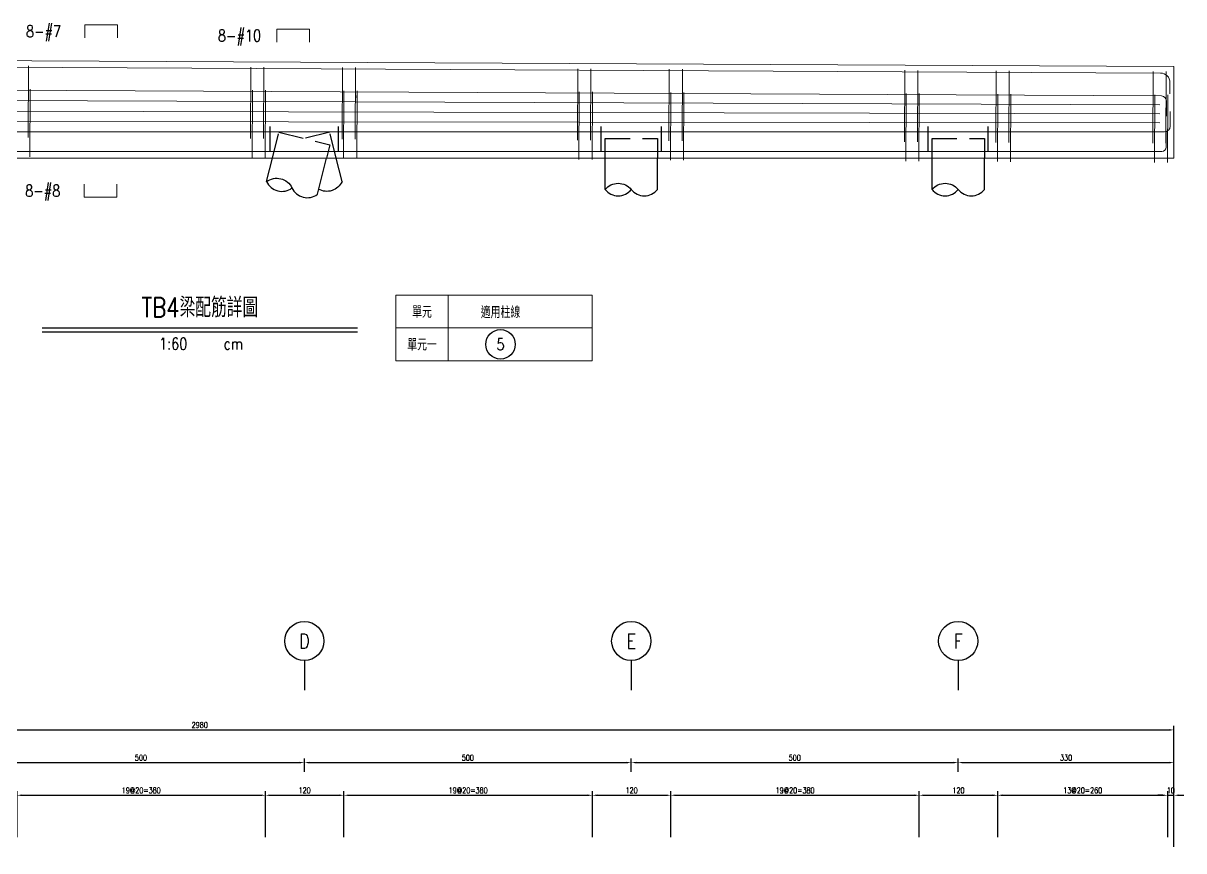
# Model space of a CAD drawing. Extents: x -4754 to 4976, y -19960 to 3841.
# Drawn here: x 955 to 2730, y -15360 to -14093 of the extents above; entities that cross this region are included whole.
import ezdxf
from ezdxf.enums import TextEntityAlignment as Align

# ---------------------------------------------------------------- set-up
doc = ezdxf.new("R2010")
doc.units = 0
doc.header["$LTSCALE"] = 3
doc.linetypes.add('DASHED', pattern=[19.05, 12.7, -6.35])
doc.layers.get('0').update_dxf_attribs({"linetype": 'CONTINUOUS'})
doc.layers.add('HB_0', color=7, linetype='CONTINUOUS', transparency=0.5)
for name, color, linetype in [('HB_DIM', 1, 'CONTINUOUS'), ('HB_SYMBOLS', 7, 'CONTINUOUS'), ('HB_TXT_CTEXT', 2, 'CONTINUOUS'), ('鋼筋', 3, 'CONTINUOUS')]:
    doc.layers.add(name, color=color, linetype=linetype)
doc.styles.get("Standard").update_dxf_attribs({"font": 'ROMANS.shx', "width": 0.8, "bigfont": 'chineset.shx'})
doc.dimstyles.new('30', dxfattribs={"dimscale": 3, "dimtxt": 3, "dimasz": 2.5, "dimexe": 2, "dimexo": 2, "dimgap": 1, "dimtad": 1, "dimdsep": 46, "dimtxsty": 'Standard', "dimcen": 0, "dimclrd": 256, "dimclre": 256, "dimclrt": 2, "dimadec": 0, "dimazin": 0, "dimtfac": 1, "dimtix": 1, "dimtmove": 2, "dimatfit": 3, "dimfxl": 1, "dimtolj": 1, "dimtzin": 0, "dimarcsym": 0})

# ---------------------------------------------------------------- blocks, each defined once
blk = doc.blocks.new('pile_racked_Transverse')
at = {"layer": 'HB_0', "color": 252, "linetype": 'DASHED'}
for p, q in [((-52.2, 10), (-52.2, 50)), ((52.2, 10), (52.2, 50))]:
    blk.add_line(p, q, dxfattribs=at)
at = {"layer": 'HB_0', "linetype": 'Continuous'}
for p, q in [((-57.7, -36), (-48.7, 0)), ((19.9, -55.4), (33.7, 0)), ((57.7, -36), (48.7, 0))]:
    blk.add_line(p, q, dxfattribs=at)
at = {"layer": 'HB_0', "color": 252, "linetype": 'DASHED'}
for points in [[(-48.7, 0), (-38.8, 39.7), (38.8, 20.3), (33.7, 0)], [(48.7, 0), (38.8, 39.7), (0, 30)]]:
    blk.add_lwpolyline(points, dxfattribs=at)
at = {"layer": 'HB_0', "linetype": 'Continuous'}
for points in [[(-57.7, -36, -0.48), (-18.9, -45.7, 0.48), (19.9, -55.4, 0.48)], [(-57.7, -36, 0.48), (-18.9, -45.7, 0.48)], [(57.7, -36, -0.439137), (21.8, -47.6, -0.439137)]]:
    blk.add_lwpolyline(points, format="xyb", dxfattribs=at)
blk = doc.blocks.new('pile_vertical')
at = {"color": 252, "linetype": 'DASHED'}
for p, q in [((-46, 10), (-46, 50)), ((46, 10), (46, 50))]:
    blk.add_line(p, q, dxfattribs=at)
at = {"linetype": 'Continuous'}
for p, q in [((-40, -48.1), (-40, 0)), ((40, -48.1), (40, 0))]:
    blk.add_line(p, q, dxfattribs=at)
at = {"color": 252, "linetype": 'DASHED'}
blk.add_lwpolyline([(-40, 0), (-40, 30), (40, 30), (40, 0)], dxfattribs=at)
at = {"linetype": 'Continuous'}
for points in [[(-40, -48.1, -0.48), (0, -48.1, 0.48), (40, -48.1, 0.48)], [(-40, -48.1, 0.48), (0, -48.1, 0.48)]]:
    blk.add_lwpolyline(points, format="xyb", dxfattribs=at)
blk = doc.blocks.new('title_beam')
at = {"color": 3, "linetype": 'Continuous'}
blk.add_line((-241.2, 0), (241.2, 0), dxfattribs=at)
at = {"color": 1, "linetype": 'Continuous'}
blk.add_line((-241.2, -6), (241.2, -6), dxfattribs=at)
at = {"color": 3, "linetype": 'Continuous', "width": 0.8}
blk.add_attdef('TITLE', text='', height=30, dxfattribs=at).set_placement((0, 33), align=Align.MIDDLE)
at = {"linetype": 'Continuous', "width": 0.8}
blk.add_attdef('SCALE', text='', height=18, dxfattribs=at).set_placement((-40.6, -24), align=Align.MIDDLE)
blk.add_attdef('CM', (36.5, -33), '', height=18, dxfattribs=at)
blk = doc.blocks.new('line_tag')
at = {"layer": 'HB_SYMBOLS', "color": 4, "linetype": 'Continuous'}
blk.add_circle((0, 0), 22.5, dxfattribs=at)
at = {"color": 4, "linetype": 'Continuous', "width": 0.8}
blk.add_attdef('A', text='', height=18, dxfattribs=at).set_placement((0, 0), align=Align.MIDDLE)
blk = doc.blocks.new('line_guide')
at = {"color": 4, "linetype": 'Continuous'}
blk.add_line((0, 0), (0, -45), dxfattribs=at)
blk.add_circle((0, 30), 30, dxfattribs=at)
at = {"color": 4, "linetype": 'Continuous', "width": 0.8}
blk.add_attdef('A', text='', height=22.5, dxfattribs=at).set_placement((0, 30), align=Align.MIDDLE)
blk = doc.blocks.new('*D428')
at = {"layer": 'HB_DIM', "linetype": 'Continuous', "lineweight": -2}
for p, q in [((945.1, -15338.8), (945.1, -15268.8)), ((952.6, -15274.8), (1317.6, -15274.8)), ((1325.1, -15338.8), (1325.1, -15268.8))]:
    blk.add_line(p, q, dxfattribs=at)
at = {"layer": 'HB_DIM'}
for points in [[(952.6, -15273.6), (952.6, -15276.1), (945.1, -15274.8)], [(1317.6, -15276.1), (1317.6, -15273.6), (1325.1, -15274.8)]]:
    blk.add_solid(points, dxfattribs=at)
at = {"layer": 'HB_DIM', "color": 2, "linetype": 'Continuous', "insert": (1135.1, -15267.3), "char_height": 9, "attachment_point": 5, "rotation": 0}
blk.add_mtext('\\A1;19@20=380', dxfattribs=at)
blk = doc.blocks.new('*D429')
at = {"layer": 'HB_DIM', "linetype": 'Continuous', "lineweight": -2}
for p, q in [((1325.1, -15338.8), (1325.1, -15268.8)), ((1332.6, -15274.8), (1437.6, -15274.8)), ((1445.1, -15338.8), (1445.1, -15268.8))]:
    blk.add_line(p, q, dxfattribs=at)
at = {"layer": 'HB_DIM'}
for points in [[(1332.6, -15273.6), (1332.6, -15276.1), (1325.1, -15274.8)], [(1437.6, -15276.1), (1437.6, -15273.6), (1445.1, -15274.8)]]:
    blk.add_solid(points, dxfattribs=at)
at = {"layer": 'HB_DIM', "color": 2, "linetype": 'Continuous', "insert": (1385.1, -15267.3), "char_height": 9, "attachment_point": 5, "rotation": 0}
blk.add_mtext('\\A1;120', dxfattribs=at)
blk = doc.blocks.new('*D430')
at = {"layer": 'HB_DIM', "linetype": 'Continuous', "lineweight": -2}
for p, q in [((1445.1, -15338.8), (1445.1, -15268.8)), ((1452.6, -15274.8), (1817.6, -15274.8)), ((1825.1, -15338.8), (1825.1, -15268.8))]:
    blk.add_line(p, q, dxfattribs=at)
at = {"layer": 'HB_DIM'}
for points in [[(1452.6, -15273.6), (1452.6, -15276.1), (1445.1, -15274.8)], [(1817.6, -15276.1), (1817.6, -15273.6), (1825.1, -15274.8)]]:
    blk.add_solid(points, dxfattribs=at)
at = {"layer": 'HB_DIM', "color": 2, "linetype": 'Continuous', "insert": (1635.1, -15267.3), "char_height": 9, "attachment_point": 5, "rotation": 0}
blk.add_mtext('\\A1;19@20=380', dxfattribs=at)
blk = doc.blocks.new('*D431')
at = {"layer": 'HB_DIM', "linetype": 'Continuous', "lineweight": -2}
for p, q in [((1825.1, -15338.8), (1825.1, -15268.8)), ((1832.6, -15274.8), (1937.6, -15274.8)), ((1945.1, -15338.8), (1945.1, -15268.8))]:
    blk.add_line(p, q, dxfattribs=at)
at = {"layer": 'HB_DIM'}
for points in [[(1832.6, -15273.6), (1832.6, -15276.1), (1825.1, -15274.8)], [(1937.6, -15276.1), (1937.6, -15273.6), (1945.1, -15274.8)]]:
    blk.add_solid(points, dxfattribs=at)
at = {"layer": 'HB_DIM', "color": 2, "linetype": 'Continuous', "insert": (1885.1, -15267.3), "char_height": 9, "attachment_point": 5, "rotation": 0}
blk.add_mtext('\\A1;120', dxfattribs=at)
blk = doc.blocks.new('*D432')
at = {"layer": 'HB_DIM', "linetype": 'Continuous', "lineweight": -2}
for p, q in [((1945.1, -15338.8), (1945.1, -15268.8)), ((1952.6, -15274.8), (2317.5, -15274.8)), ((2325, -15338.8), (2325, -15268.8))]:
    blk.add_line(p, q, dxfattribs=at)
at = {"layer": 'HB_DIM'}
for points in [[(1952.6, -15273.6), (1952.6, -15276.1), (1945.1, -15274.8)], [(2317.5, -15276.1), (2317.5, -15273.6), (2325, -15274.8)]]:
    blk.add_solid(points, dxfattribs=at)
at = {"layer": 'HB_DIM', "color": 2, "linetype": 'Continuous', "insert": (2135.1, -15267.3), "char_height": 9, "attachment_point": 5, "rotation": 0}
blk.add_mtext('\\A1;19@20=380', dxfattribs=at)
blk = doc.blocks.new('*D433')
at = {"layer": 'HB_DIM', "linetype": 'Continuous', "lineweight": -2}
for p, q in [((2325, -15338.8), (2325, -15268.8)), ((2332.5, -15274.8), (2437.5, -15274.8)), ((2445, -15338.8), (2445, -15268.8))]:
    blk.add_line(p, q, dxfattribs=at)
at = {"layer": 'HB_DIM'}
for points in [[(2332.5, -15273.6), (2332.5, -15276.1), (2325, -15274.8)], [(2437.5, -15276.1), (2437.5, -15273.6), (2445, -15274.8)]]:
    blk.add_solid(points, dxfattribs=at)
at = {"layer": 'HB_DIM', "color": 2, "linetype": 'Continuous', "insert": (2385, -15267.3), "char_height": 9, "attachment_point": 5, "rotation": 0}
blk.add_mtext('\\A1;120', dxfattribs=at)
blk = doc.blocks.new('*D434')
at = {"layer": 'HB_DIM', "linetype": 'Continuous', "lineweight": -2}
for p, q in [((2445, -15338.8), (2445, -15268.8)), ((2452.5, -15274.8), (2697.5, -15274.8)), ((2705, -15338.8), (2705, -15268.8))]:
    blk.add_line(p, q, dxfattribs=at)
at = {"layer": 'HB_DIM'}
for points in [[(2452.5, -15273.6), (2452.5, -15276.1), (2445, -15274.8)], [(2697.5, -15276.1), (2697.5, -15273.6), (2705, -15274.8)]]:
    blk.add_solid(points, dxfattribs=at)
at = {"layer": 'HB_DIM', "color": 2, "linetype": 'Continuous', "insert": (2575, -15267.3), "char_height": 9, "attachment_point": 5, "rotation": 0}
blk.add_mtext('\\A1;13@20=260', dxfattribs=at)
blk = doc.blocks.new('*D435')
at = {"layer": 'HB_DIM', "linetype": 'Continuous', "lineweight": -2}
for p, q in [((2697.5, -15274.8), (2690, -15274.8)), ((2705, -15338.8), (2705, -15268.8)), ((2705, -15274.8), (2714.6, -15274.8)), ((2714.6, -15338.8), (2714.6, -15268.8)), ((2722.1, -15274.8), (2729.6, -15274.8))]:
    blk.add_line(p, q, dxfattribs=at)
at = {"layer": 'HB_DIM'}
for points in [[(2697.5, -15276.1), (2697.5, -15273.6), (2705, -15274.8)], [(2722.1, -15273.6), (2722.1, -15276.1), (2714.6, -15274.8)]]:
    blk.add_solid(points, dxfattribs=at)
at = {"layer": 'HB_DIM', "color": 2, "linetype": 'Continuous', "insert": (2709.8, -15267.3), "char_height": 9, "attachment_point": 5, "rotation": 0}
blk.add_mtext('\\A1;10', dxfattribs=at)
blk = doc.blocks.new('*D436')
at = {"layer": 'HB_DIM', "linetype": 'Continuous', "lineweight": -2}
for p, q in [((-265.4, -15338.8), (-265.4, -15168.8)), ((-257.9, -15174.8), (2707.1, -15174.8)), ((2714.6, -15353.8), (2714.6, -15168.8))]:
    blk.add_line(p, q, dxfattribs=at)
at = {"layer": 'HB_DIM'}
for points in [[(-257.9, -15173.6), (-257.9, -15176.1), (-265.4, -15174.8)], [(2707.1, -15176.1), (2707.1, -15173.6), (2714.6, -15174.8)]]:
    blk.add_solid(points, dxfattribs=at)
at = {"layer": 'HB_DIM', "color": 2, "linetype": 'Continuous', "insert": (1224.6, -15167.3), "char_height": 9, "attachment_point": 5, "rotation": 0}
blk.add_mtext('\\A1;2980', dxfattribs=at)
blk = doc.blocks.new('*D440')
at = {"layer": 'HB_DIM', "linetype": 'Continuous', "lineweight": -2}
for p, q in [((884.6, -15238.8), (884.6, -15218.8)), ((892.1, -15224.8), (1377.1, -15224.8)), ((1384.6, -15238.8), (1384.6, -15218.8))]:
    blk.add_line(p, q, dxfattribs=at)
at = {"layer": 'HB_DIM'}
for points in [[(892.1, -15223.6), (892.1, -15226.1), (884.6, -15224.8)], [(1377.1, -15226.1), (1377.1, -15223.6), (1384.6, -15224.8)]]:
    blk.add_solid(points, dxfattribs=at)
at = {"layer": 'HB_DIM', "color": 2, "linetype": 'Continuous', "insert": (1134.6, -15217.3), "char_height": 9, "attachment_point": 5, "rotation": 0}
blk.add_mtext('\\A1;500', dxfattribs=at)
blk = doc.blocks.new('*D441')
at = {"layer": 'HB_DIM', "linetype": 'Continuous', "lineweight": -2}
for p, q in [((1384.6, -15238.8), (1384.6, -15218.8)), ((1392.1, -15224.8), (1877.1, -15224.8)), ((1884.6, -15238.8), (1884.6, -15218.8))]:
    blk.add_line(p, q, dxfattribs=at)
at = {"layer": 'HB_DIM'}
for points in [[(1392.1, -15223.6), (1392.1, -15226.1), (1384.6, -15224.8)], [(1877.1, -15226.1), (1877.1, -15223.6), (1884.6, -15224.8)]]:
    blk.add_solid(points, dxfattribs=at)
at = {"layer": 'HB_DIM', "color": 2, "linetype": 'Continuous', "insert": (1634.6, -15217.3), "char_height": 9, "attachment_point": 5, "rotation": 0}
blk.add_mtext('\\A1;500', dxfattribs=at)
blk = doc.blocks.new('*D442')
at = {"layer": 'HB_DIM', "linetype": 'Continuous', "lineweight": -2}
for p, q in [((1884.6, -15238.8), (1884.6, -15218.8)), ((1892.1, -15224.8), (2377.1, -15224.8)), ((2384.6, -15238.8), (2384.6, -15218.8))]:
    blk.add_line(p, q, dxfattribs=at)
at = {"layer": 'HB_DIM'}
for points in [[(1892.1, -15223.6), (1892.1, -15226.1), (1884.6, -15224.8)], [(2377.1, -15226.1), (2377.1, -15223.6), (2384.6, -15224.8)]]:
    blk.add_solid(points, dxfattribs=at)
at = {"layer": 'HB_DIM', "color": 2, "linetype": 'Continuous', "insert": (2134.6, -15217.3), "char_height": 9, "attachment_point": 5, "rotation": 0}
blk.add_mtext('\\A1;500', dxfattribs=at)
blk = doc.blocks.new('*D443')
at = {"layer": 'HB_DIM', "linetype": 'Continuous', "lineweight": -2}
for p, q in [((2384.6, -15238.8), (2384.6, -15218.8)), ((2392.1, -15224.8), (2707.1, -15224.8)), ((2714.6, -15338.8), (2714.6, -15218.8))]:
    blk.add_line(p, q, dxfattribs=at)
at = {"layer": 'HB_DIM'}
for points in [[(2392.1, -15223.6), (2392.1, -15226.1), (2384.6, -15224.8)], [(2707.1, -15226.1), (2707.1, -15223.6), (2714.6, -15224.8)]]:
    blk.add_solid(points, dxfattribs=at)
at = {"layer": 'HB_DIM', "color": 2, "linetype": 'Continuous', "insert": (2549.6, -15217.3), "char_height": 9, "attachment_point": 5, "rotation": 0}
blk.add_mtext('\\A1;330', dxfattribs=at)

msp = doc.modelspace()

# ---------------------------------------------------------------- linework, layer by layer
at = {"layer": 'HB_0', "lineweight": 5}
msp.add_lwpolyline([(-265.427, -14299.802), (-265.427, -14144.802), (2714.573, -14159.802), (2714.573, -14299.802), (-265.427, -14299.802)], dxfattribs=at)
at = {"layer": 'HB_DIM', "color": 1, "linetype": 'Continuous'}
msp.add_lwpolyline([(1224.523, -14162.301, 0, 1.25, 0), (1224.523, -14147.301, 0, 0, 0), (1224.523, -14112.301, 0, 0, 0), (1242.523, -14112.301, 0, 0, 0)], format="xyseb", dxfattribs=at)
at = {"layer": 'HB_TXT_CTEXT', "color": 4, "lineweight": 5, "true_color": 0x00ffff}
for p, q in [((1604.573, -14509.802), (1604.573, -14609.802)), ((1524.573, -14559.802), (1824.573, -14559.802))]:
    msp.add_line(p, q, dxfattribs=at)
msp.add_lwpolyline([(1524.573, -14509.802), (1524.573, -14609.802), (1824.573, -14609.802), (1824.573, -14509.802), (1524.573, -14509.802)], dxfattribs=at)
at = {"layer": 'HB_TXT_CTEXT', "lineweight": 5}
for points in [[(1049.051, -14115.823, -50), (1049.051, -14095.823, -50), (1099.051, -14095.823, -50), (1099.051, -14115.823, -50)], [(1342.523, -14122.301, -38), (1342.523, -14102.301, -38), (1392.523, -14102.301, -38), (1392.523, -14122.301, -38)], [(1047.798, -14339.808, -50), (1047.798, -14359.808, -50), (1097.798, -14359.808, -50), (1097.798, -14339.808, -50)]]:
    msp.add_polyline3d(points, dxfattribs=at)
at = {"layer": '鋼筋', "lineweight": 5}
for p, q in [((-244.987, -14154.905, -38), (2694.033, -14169.698, -38)), ((-244.987, -14154.905, -27.143), (2694.033, -14169.698, -27.143)), ((-244.987, -14154.905, -16.286), (2694.033, -14169.698, -16.286)), ((-244.987, -14154.905, -5.429), (2694.033, -14169.698, -5.429)), ((-244.987, -14154.905, 5.429), (2694.033, -14169.698, 5.429)), ((-244.987, -14154.905, 16.286), (2694.033, -14169.698, 16.286)), ((-244.987, -14154.905, 27.143), (2694.033, -14169.698, 27.143)), ((-244.987, -14154.905, 38), (2694.033, -14169.698, 38)), ((962.743, -14161.942, 40.245), (962.224, -14265.081, 40.245)), ((962.224, -14265.081, -40.245), (962.743, -14161.942, -40.245)), ((962.705, -14169.562, 33.895), (962.743, -14161.942, 33.895)), ((962.743, -14161.942, -33.895), (962.705, -14169.562, -33.895)), ((1302.739, -14163.653, 40.245), (1302.219, -14266.793, 40.245)), ((1302.219, -14266.793, -40.245), (1302.739, -14163.653, -40.245)), ((1302.7, -14171.273, 33.895), (1302.739, -14163.653, 33.895)), ((1302.739, -14163.653, -33.895), (1302.7, -14171.273, -33.895)), ((1322.738, -14163.754, 40.245), (1322.219, -14266.893, 40.245)), ((1322.219, -14266.893, -40.245), (1322.738, -14163.754, -40.245)), ((1322.7, -14171.374, 33.895), (1322.738, -14163.754, 33.895)), ((1322.738, -14163.754, -33.895), (1322.7, -14171.374, -33.895)), ((1442.737, -14164.358, 40.245), (1442.218, -14267.497, 40.245)), ((1442.218, -14267.497, -40.245), (1442.737, -14164.358, -40.245)), ((1442.698, -14171.978, 33.895), (1442.737, -14164.358, 33.895)), ((1442.737, -14164.358, -33.895), (1442.698, -14171.978, -33.895)), ((1462.737, -14164.459, 40.245), (1462.217, -14267.598, 40.245)), ((1462.217, -14267.598, -40.245), (1462.737, -14164.459, -40.245)), ((1462.698, -14172.079, 33.895), (1462.737, -14164.459, 33.895)), ((1462.737, -14164.459, -33.895), (1462.698, -14172.079, -33.895)), ((1802.732, -14166.17, 40.245), (1802.213, -14269.309, 40.245)), ((1802.213, -14269.309, -40.245), (1802.732, -14166.17, -40.245)), ((1802.694, -14173.79, 33.895), (1802.732, -14166.17, 33.895)), ((1802.732, -14166.17, -33.895), (1802.694, -14173.79, -33.895)), ((1822.732, -14166.271, 40.245), (1822.213, -14269.41, 40.245)), ((1822.213, -14269.41, -40.245), (1822.732, -14166.271, -40.245)), ((1822.694, -14173.891, 33.895), (1822.732, -14166.271, 33.895)), ((1822.732, -14166.271, -33.895), (1822.694, -14173.891, -33.895)), ((1942.73, -14166.875, 40.245), (1942.211, -14270.014, 40.245)), ((1942.211, -14270.014, -40.245), (1942.73, -14166.875, -40.245)), ((1942.692, -14174.495, 33.895), (1942.73, -14166.875, 33.895)), ((1942.73, -14166.875, -33.895), (1942.692, -14174.495, -33.895)), ((1962.73, -14166.975, 40.245), (1962.211, -14270.115, 40.245)), ((1962.211, -14270.115, -40.245), (1962.73, -14166.975, -40.245)), ((1962.692, -14174.595, 33.895), (1962.73, -14166.975, 33.895)), ((1962.73, -14166.975, -33.895), (1962.692, -14174.595, -33.895)), ((2302.726, -14168.687, 40.245), (2302.207, -14271.826, 40.245)), ((2302.207, -14271.826, -40.245), (2302.726, -14168.687, -40.245)), ((2302.688, -14176.307, 33.895), (2302.726, -14168.687, 33.895)), ((2302.726, -14168.687, -33.895), (2302.688, -14176.307, -33.895)), ((2322.726, -14168.787, 40.245), (2322.206, -14271.927, 40.245)), ((2322.206, -14271.927, -40.245), (2322.726, -14168.787, -40.245)), ((2322.687, -14176.407, 33.895), (2322.726, -14168.787, 33.895)), ((2322.726, -14168.787, -33.895), (2322.687, -14176.407, -33.895)), ((2442.724, -14169.391, 40.245), (2442.205, -14272.531, 40.245)), ((2442.205, -14272.531, -40.245), (2442.724, -14169.391, -40.245)), ((2442.686, -14177.011, 33.895), (2442.724, -14169.391, 33.895)), ((2442.724, -14169.391, -33.895), (2442.686, -14177.011, -33.895)), ((2462.724, -14169.492, 40.245), (2462.205, -14272.631, 40.245)), ((2462.205, -14272.631, -40.245), (2462.724, -14169.492, -40.245)), ((2462.686, -14177.112, 33.895), (2462.724, -14169.492, 33.895)), ((2462.724, -14169.492, -33.895), (2462.686, -14177.112, -33.895)), ((2682.721, -14170.599, 40.245), (2682.202, -14273.739, 40.245)), ((2682.202, -14273.739, -40.245), (2682.721, -14170.599, -40.245)), ((2682.683, -14178.219, 33.895), (2682.721, -14170.599, 33.895)), ((2682.721, -14170.599, -33.895), (2682.683, -14178.219, -33.895)), ((2702.721, -14170.7, 40.245), (2702.202, -14273.839, 40.245)), ((2702.202, -14273.839, -40.245), (2702.721, -14170.7, -40.245)), ((2702.682, -14178.32, 33.895), (2702.721, -14170.7, 33.895)), ((2702.721, -14170.7, -33.895), (2702.682, -14178.32, -33.895)), ((-245.103, -14189.902, -50), (2695.282, -14204.703, -50)), ((-245.103, -14189.902, -35.714), (2695.282, -14204.703, -35.714)), ((-245.103, -14189.902, -21.429), (2695.282, -14204.703, -21.429)), ((-245.103, -14189.902, -7.143), (2695.282, -14204.703, -7.143)), ((-245.103, -14189.902, 7.143), (2695.282, -14204.703, 7.143)), ((-245.103, -14189.902, 21.429), (2695.282, -14204.703, 21.429)), ((-245.103, -14189.902, 35.714), (2695.282, -14204.703, 35.714)), ((-245.103, -14189.902, 50), (2695.282, -14204.703, 50)), ((965.104, -14197.486, 51.745), (964.615, -14294.623, 51.745)), ((964.615, -14294.623, -51.745), (965.104, -14197.486, -51.745)), ((965.066, -14205.106, 45.395), (965.104, -14197.486, 45.395)), ((965.104, -14197.486, -45.395), (965.066, -14205.106, -45.395)), ((1305.1, -14199.197, 51.745), (1304.611, -14296.335, 51.745)), ((1304.611, -14296.335, -51.745), (1305.1, -14199.197, -51.745)), ((1305.061, -14206.817, 45.395), (1305.1, -14199.197, 45.395)), ((1305.1, -14199.197, -45.395), (1305.061, -14206.817, -45.395)), ((1325.099, -14199.298, 51.745), (1324.61, -14296.435, 51.745)), ((1324.61, -14296.435, -51.745), (1325.099, -14199.298, -51.745)), ((1325.061, -14206.918, 45.395), (1325.099, -14199.298, 45.395)), ((1325.099, -14199.298, -45.395), (1325.061, -14206.918, -45.395)), ((2708.45, -14184.261, -38), (2708.364, -14201.381, -38)), ((2708.45, -14184.261, -27.143), (2708.364, -14201.381, -27.143)), ((2708.45, -14184.261, -16.286), (2708.364, -14201.381, -16.286)), ((2708.45, -14184.261, -5.429), (2708.364, -14201.381, -5.429)), ((2708.45, -14184.261, 5.429), (2708.364, -14201.381, 5.429)), ((2708.45, -14184.261, 16.286), (2708.364, -14201.381, 16.286)), ((2708.45, -14184.261, 27.143), (2708.364, -14201.381, 27.143)), ((2708.45, -14184.261, 38), (2708.364, -14201.381, 38)), ((-242.961, -14207.406, -50), (2692.983, -14218.449, -50)), ((-242.961, -14207.406, 50), (2692.983, -14218.449, 50)), ((1445.098, -14199.902, 51.745), (1444.609, -14297.039, 51.745)), ((1444.609, -14297.039, -51.745), (1445.098, -14199.902, -51.745)), ((1445.06, -14207.522, 45.395), (1445.098, -14199.902, 45.395)), ((1445.098, -14199.902, -45.395), (1445.06, -14207.522, -45.395)), ((1465.098, -14200.003, 51.745), (1464.609, -14297.14, 51.745)), ((1464.609, -14297.14, -51.745), (1465.098, -14200.003, -51.745)), ((1465.059, -14207.623, 45.395), (1465.098, -14200.003, 45.395)), ((1465.098, -14200.003, -45.395), (1465.059, -14207.623, -45.395)), ((1805.093, -14201.714, 51.745), (1804.604, -14298.852, 51.745)), ((1804.604, -14298.852, -51.745), (1805.093, -14201.714, -51.745)), ((1805.055, -14209.334, 45.395), (1805.093, -14201.714, 45.395)), ((1805.093, -14201.714, -45.395), (1805.055, -14209.334, -45.395)), ((1825.093, -14201.815, 51.745), (1824.604, -14298.952, 51.745)), ((1824.604, -14298.952, -51.745), (1825.093, -14201.815, -51.745)), ((1825.055, -14209.435, 45.395), (1825.093, -14201.815, 45.395)), ((1825.093, -14201.815, -45.395), (1825.055, -14209.435, -45.395)), ((1945.092, -14202.419, 51.745), (1944.603, -14299.556, 51.745)), ((1944.603, -14299.556, -51.745), (1945.092, -14202.419, -51.745)), ((1945.053, -14210.039, 45.395), (1945.092, -14202.419, 45.395)), ((1945.092, -14202.419, -45.395), (1945.053, -14210.039, -45.395)), ((1965.091, -14202.519, 51.745), (1964.602, -14299.657, 51.745)), ((1964.602, -14299.657, -51.745), (1965.091, -14202.519, -51.745)), ((1965.053, -14210.139, 45.395), (1965.091, -14202.519, 45.395)), ((1965.091, -14202.519, -45.395), (1965.053, -14210.139, -45.395)), ((2305.087, -14204.231, 51.745), (2304.598, -14301.368, 51.745)), ((2304.598, -14301.368, -51.745), (2305.087, -14204.231, -51.745)), ((2305.049, -14211.851, 45.395), (2305.087, -14204.231, 45.395)), ((2305.087, -14204.231, -45.395), (2305.049, -14211.851, -45.395)), ((2325.087, -14204.331, 51.745), (2324.598, -14301.469, 51.745)), ((2324.598, -14301.469, -51.745), (2325.087, -14204.331, -51.745)), ((2325.048, -14211.951, 45.395), (2325.087, -14204.331, 45.395)), ((2325.087, -14204.331, -45.395), (2325.048, -14211.951, -45.395)), ((2445.085, -14204.935, 51.745), (2444.596, -14302.073, 51.745)), ((2444.596, -14302.073, -51.745), (2445.085, -14204.935, -51.745)), ((2445.047, -14212.555, 45.395), (2445.085, -14204.935, 45.395)), ((2445.085, -14204.935, -45.395), (2445.047, -14212.555, -45.395)), ((2465.085, -14205.036, 51.745), (2464.596, -14302.174, 51.745)), ((2464.596, -14302.174, -51.745), (2465.085, -14205.036, -51.745)), ((2465.047, -14212.656, 45.395), (2465.085, -14205.036, 45.395)), ((2465.085, -14205.036, -45.395), (2465.047, -14212.656, -45.395)), ((2685.082, -14206.144, 51.745), (2684.593, -14303.281, 51.745)), ((2684.593, -14303.281, -51.745), (2685.082, -14206.144, -51.745)), ((2685.044, -14213.763, 45.395), (2685.082, -14206.144, 45.395)), ((2685.082, -14206.144, -45.395), (2685.044, -14213.763, -45.395)), ((2703.013, -14212.512, -50), (2702.895, -14235.852, -50)), ((2703.013, -14212.512, -35.714), (2702.895, -14235.852, -35.714)), ((2703.013, -14212.512, -21.429), (2702.895, -14235.852, -21.429)), ((2703.013, -14212.512, -7.143), (2702.895, -14235.852, -7.143)), ((2703.013, -14212.512, 7.143), (2702.895, -14235.852, 7.143)), ((2703.013, -14212.512, 21.429), (2702.895, -14235.852, 21.429)), ((2703.013, -14212.512, 35.714), (2702.895, -14235.852, 35.714)), ((2703.013, -14212.512, 50), (2702.895, -14235.852, 50)), ((2705.082, -14206.244, 51.745), (2704.593, -14303.382, 51.745)), ((2704.593, -14303.382, -51.745), (2705.082, -14206.244, -51.745)), ((2705.044, -14213.864, 45.395), (2705.082, -14206.244, 45.395)), ((2705.082, -14206.244, -45.395), (2705.044, -14213.864, -45.395)), ((-243.049, -14224.898, -50), (2692.906, -14232.206, -50)), ((-243.049, -14224.898, 50), (2692.906, -14232.206, 50)), ((2708.819, -14250.927, -50), (2708.932, -14228.502, -50)), ((2708.819, -14250.927, -35.714), (2708.932, -14228.502, -35.714)), ((2708.819, -14250.927, -21.429), (2708.932, -14228.502, -21.429)), ((2708.819, -14250.927, -7.143), (2708.932, -14228.502, -7.143)), ((2708.819, -14250.927, 7.143), (2708.932, -14228.502, 7.143)), ((2708.819, -14250.927, 21.429), (2708.932, -14228.502, 21.429)), ((2708.819, -14250.927, 35.714), (2708.932, -14228.502, 35.714)), ((2708.819, -14250.927, 50), (2708.932, -14228.502, 50)), ((-243.137, -14242.39, -50), (2692.825, -14245.964, -50)), ((-243.137, -14242.39, 50), (2692.825, -14245.964, 50)), ((-250.29, -14259.832, -50), (2699.93, -14259.772, -50)), ((-250.29, -14259.832, -35.714), (2699.93, -14259.772, -35.714)), ((-250.29, -14259.832, -21.429), (2699.93, -14259.772, -21.429)), ((-250.29, -14259.832, -7.143), (2699.93, -14259.772, -7.143)), ((-250.29, -14259.832, 7.143), (2699.93, -14259.772, 7.143)), ((-250.29, -14259.832, 21.429), (2699.93, -14259.772, 21.429)), ((-250.29, -14259.832, 35.714), (2699.93, -14259.772, 35.714)), ((-250.29, -14259.832, 50), (2699.93, -14259.772, 50)), ((962.208, -14268.256, 37.07), (962.208, -14268.256, -37.07)), ((1302.203, -14269.968, 37.07), (1302.203, -14269.968, -37.07)), ((1322.203, -14270.068, 37.07), (1322.203, -14270.068, -37.07)), ((1442.202, -14270.672, 37.07), (1442.202, -14270.672, -37.07)), ((1462.201, -14270.773, 37.07), (1462.201, -14270.773, -37.07)), ((2702.657, -14283.09, -50), (2702.78, -14258.787, -50)), ((2702.657, -14283.09, -35.714), (2702.78, -14258.787, -35.714)), ((2702.657, -14283.09, -21.429), (2702.78, -14258.787, -21.429)), ((2702.657, -14283.09, -7.143), (2702.78, -14258.787, -7.143)), ((2702.657, -14283.09, 7.143), (2702.78, -14258.787, 7.143)), ((2702.657, -14283.09, 21.429), (2702.78, -14258.787, 21.429)), ((2702.657, -14283.09, 35.714), (2702.78, -14258.787, 35.714)), ((2702.657, -14283.09, 50), (2702.78, -14258.787, 50)), ((1802.197, -14272.484, 37.07), (1802.197, -14272.484, -37.07)), ((1822.197, -14272.585, 37.07), (1822.197, -14272.585, -37.07)), ((1942.195, -14273.189, 37.07), (1942.195, -14273.189, -37.07)), ((1962.195, -14273.29, 37.07), (1962.195, -14273.29, -37.07)), ((2302.191, -14275.001, 37.07), (2302.191, -14275.001, -37.07)), ((2322.19, -14275.102, 37.07), (2322.19, -14275.102, -37.07)), ((2442.189, -14275.706, 37.07), (2442.189, -14275.706, -37.07)), ((2462.189, -14275.806, 37.07), (2462.189, -14275.806, -37.07)), ((2682.186, -14276.914, 37.07), (2682.186, -14276.914, -37.07)), ((2702.186, -14277.014, 37.07), (2702.186, -14277.014, -37.07)), ((-246.657, -14289.862, -50), (2695.973, -14289.742, -50)), ((-246.657, -14289.862, -35.714), (2695.973, -14289.742, -35.714)), ((-246.657, -14289.862, -21.429), (2695.973, -14289.742, -21.429)), ((-246.657, -14289.862, -7.143), (2695.973, -14289.742, -7.143)), ((-246.657, -14289.862, 7.143), (2695.973, -14289.742, 7.143)), ((-246.657, -14289.862, 21.429), (2695.973, -14289.742, 21.429)), ((-246.657, -14289.862, 35.714), (2695.973, -14289.742, 35.714)), ((-246.657, -14289.862, 50), (2695.973, -14289.742, 50)), ((964.599, -14297.798, 48.57), (964.599, -14297.798, -48.57)), ((1304.595, -14299.51, 48.57), (1304.595, -14299.51, -48.57)), ((1324.594, -14299.61, 48.57), (1324.594, -14299.61, -48.57)), ((1444.593, -14300.214, 48.57), (1444.593, -14300.214, -48.57)), ((1464.593, -14300.315, 48.57), (1464.593, -14300.315, -48.57)), ((1804.588, -14302.027, 48.57), (1804.588, -14302.027, -48.57)), ((1824.588, -14302.127, 48.57), (1824.588, -14302.127, -48.57)), ((1944.587, -14302.731, 48.57), (1944.587, -14302.731, -48.57)), ((1964.586, -14302.832, 48.57), (1964.586, -14302.832, -48.57)), ((2304.582, -14304.543, 48.57), (2304.582, -14304.543, -48.57)), ((2324.582, -14304.644, 48.57), (2324.582, -14304.644, -48.57)), ((2444.58, -14305.248, 48.57), (2444.58, -14305.248, -48.57)), ((2464.58, -14305.349, 48.57), (2464.58, -14305.349, -48.57)), ((2684.577, -14306.456, 48.57), (2684.577, -14306.456, -48.57)), ((2704.577, -14306.557, 48.57), (2704.577, -14306.557, -48.57))]:
    msp.add_line(p, q, dxfattribs=at)
at = {"layer": '鋼筋', "lineweight": 5, "extrusion": (0.999987, -0.005033, 0)}
for centre, start, end in [((-14156.916, 37.07, 1034.015), 270, 90), ((-14156.916, -37.07, 1034.015), 270, 90), ((-14156.916, 37.07, 1374.015), 270, 90), ((-14156.916, -37.07, 1374.015), 270, 90), ((-14156.916, 37.07, 1394.015), 270, 90), ((-14156.916, -37.07, 1394.015), 270, 90), ((-14156.916, 37.07, 1514.015), 270, 90), ((-14156.916, -37.07, 1514.015), 270, 90), ((-14156.916, 37.07, 1534.015), 270, 90), ((-14156.916, -37.07, 1534.015), 270, 90), ((-14156.916, 37.07, 1874.015), 270, 90), ((-14156.916, -37.07, 1874.015), 270, 90), ((-14156.916, 37.07, 1894.015), 270, 90), ((-14156.916, -37.07, 1894.015), 270, 90), ((-14156.916, 37.07, 2014.015), 270, 90), ((-14156.916, -37.07, 2014.015), 270, 90), ((-14156.916, 37.07, 2034.015), 270, 90), ((-14156.916, -37.07, 2034.015), 270, 90), ((-14156.916, 37.07, 2374.015), 270, 90), ((-14156.916, -37.07, 2374.015), 270, 90), ((-14156.916, 37.07, 2394.015), 270, 90), ((-14156.916, -37.07, 2394.015), 270, 90), ((-14156.916, 37.07, 2514.015), 270, 90), ((-14156.916, -37.07, 2514.015), 270, 90), ((-14156.916, 37.07, 2534.015), 270, 90), ((-14156.916, -37.07, 2534.015), 270, 90), ((-14156.916, 37.07, 2754.015), 270, 90), ((-14156.916, -37.07, 2754.015), 270, 90), ((-14156.916, 37.07, 2774.015), 270, 90), ((-14156.916, -37.07, 2774.015), 270, 90), ((-14192.448, 48.57, 1036.555), 270, 90), ((-14192.448, -48.57, 1036.555), 270, 90), ((-14192.448, 48.57, 1376.555), 270, 90), ((-14192.448, -48.57, 1376.555), 270, 90), ((-14192.448, 48.57, 1396.555), 270, 90), ((-14192.448, -48.57, 1396.555), 270, 90), ((-14192.448, 48.57, 1516.555), 270, 90), ((-14192.448, -48.57, 1516.555), 270, 90), ((-14192.448, 48.57, 1536.555), 270, 90), ((-14192.448, -48.57, 1536.555), 270, 90), ((-14192.448, 48.57, 1876.555), 270, 90), ((-14192.448, -48.57, 1876.555), 270, 90), ((-14192.448, 48.57, 1896.555), 270, 90), ((-14192.448, -48.57, 1896.555), 270, 90), ((-14192.448, 48.57, 2016.555), 270, 90), ((-14192.448, -48.57, 2016.555), 270, 90), ((-14192.448, 48.57, 2036.555), 270, 90), ((-14192.448, -48.57, 2036.555), 270, 90), ((-14192.448, 48.57, 2376.555), 270, 90), ((-14192.448, -48.57, 2376.555), 270, 90), ((-14192.448, 48.57, 2396.555), 270, 90), ((-14192.448, -48.57, 2396.555), 270, 90), ((-14192.448, 48.57, 2516.555), 270, 90), ((-14192.448, -48.57, 2516.555), 270, 90), ((-14192.448, 48.57, 2536.555), 270, 90), ((-14192.448, -48.57, 2536.555), 270, 90), ((-14192.448, 48.57, 2756.555), 270, 90), ((-14192.448, -48.57, 2756.555), 270, 90), ((-14192.448, 48.57, 2776.555), 270, 90), ((-14192.448, -48.57, 2776.555), 270, 90), ((-14260.057, 37.07, 1034.015), 90, 180), ((-14260.057, -37.07, 1034.015), 180, 270), ((-14260.057, 37.07, 1374.015), 90, 180), ((-14260.057, -37.07, 1374.015), 180, 270), ((-14260.057, 37.07, 1394.015), 90, 180), ((-14260.057, -37.07, 1394.015), 180, 270), ((-14260.057, 37.07, 1514.015), 90, 180), ((-14260.057, -37.07, 1514.015), 180, 270), ((-14260.057, 37.07, 1534.015), 90, 180), ((-14260.057, -37.07, 1534.015), 180, 270), ((-14260.057, 37.07, 1874.015), 90, 180), ((-14260.057, -37.07, 1874.015), 180, 270), ((-14260.057, 37.07, 1894.015), 90, 180), ((-14260.057, -37.07, 1894.015), 180, 270), ((-14260.057, 37.07, 2014.015), 90, 180), ((-14260.057, -37.07, 2014.015), 180, 270), ((-14260.057, 37.07, 2034.015), 90, 180), ((-14260.057, -37.07, 2034.015), 180, 270), ((-14260.057, 37.07, 2374.015), 90, 180), ((-14260.057, -37.07, 2374.015), 180, 270), ((-14260.057, 37.07, 2394.015), 90, 180), ((-14260.057, -37.07, 2394.015), 180, 270), ((-14260.057, 37.07, 2514.015), 90, 180), ((-14260.057, -37.07, 2514.015), 180, 270), ((-14260.057, 37.07, 2534.015), 90, 180), ((-14260.057, -37.07, 2534.015), 180, 270), ((-14260.057, 37.07, 2754.015), 90, 180), ((-14260.057, -37.07, 2754.015), 180, 270), ((-14260.057, 37.07, 2774.015), 90, 180), ((-14260.057, -37.07, 2774.015), 180, 270), ((-14289.587, 48.57, 1036.555), 90, 180), ((-14289.587, -48.57, 1036.555), 180, 270), ((-14289.587, 48.57, 1376.555), 90, 180), ((-14289.587, -48.57, 1376.555), 180, 270), ((-14289.587, 48.57, 1396.555), 90, 180), ((-14289.587, -48.57, 1396.555), 180, 270), ((-14289.587, 48.57, 1516.555), 90, 180), ((-14289.587, -48.57, 1516.555), 180, 270), ((-14289.587, 48.57, 1536.555), 90, 180), ((-14289.587, -48.57, 1536.555), 180, 270), ((-14289.587, 48.57, 1876.555), 90, 180), ((-14289.587, -48.57, 1876.555), 180, 270), ((-14289.587, 48.57, 1896.555), 90, 180), ((-14289.587, -48.57, 1896.555), 180, 270), ((-14289.587, 48.57, 2016.555), 90, 180), ((-14289.587, -48.57, 2016.555), 180, 270), ((-14289.587, 48.57, 2036.555), 90, 180), ((-14289.587, -48.57, 2036.555), 180, 270), ((-14289.587, 48.57, 2376.555), 90, 180), ((-14289.587, -48.57, 2376.555), 180, 270), ((-14289.587, 48.57, 2396.555), 90, 180), ((-14289.587, -48.57, 2396.555), 180, 270), ((-14289.587, 48.57, 2516.555), 90, 180), ((-14289.587, -48.57, 2516.555), 180, 270), ((-14289.587, 48.57, 2536.555), 90, 180), ((-14289.587, -48.57, 2536.555), 180, 270), ((-14289.587, 48.57, 2756.555), 90, 180), ((-14289.587, -48.57, 2756.555), 180, 270), ((-14289.587, 48.57, 2776.555), 90, 180), ((-14289.587, -48.57, 2776.555), 180, 270)]:
    msp.add_arc(centre, 3.175, start, end, dxfattribs=at)
at = {"layer": '鋼筋', "lineweight": 5, "extrusion": (0, 0, -1)}
for centre, radius, start in [((-2693.96, -14184.188, 38), 14.49, 90.288399), ((-2693.96, -14184.188, 27.143), 14.49, 90.288399), ((-2693.96, -14184.188, 16.286), 14.49, 90.288399), ((-2693.96, -14184.188, 5.429), 14.49, 90.288399), ((-2693.96, -14184.188, -5.429), 14.49, 90.288399), ((-2693.96, -14184.188, -16.286), 14.49, 90.288399), ((-2693.96, -14184.188, -27.143), 14.49, 90.288399), ((-2693.96, -14184.188, -38), 14.49, 90.288399), ((-2695.243, -14212.473, 50), 7.77, 90.288403), ((-2695.243, -14212.473, 35.714), 7.77, 90.288403), ((-2695.243, -14212.473, 21.429), 7.77, 90.288403), ((-2695.243, -14212.473, 7.143), 7.77, 90.288403), ((-2695.243, -14212.473, -7.143), 7.77, 90.288403), ((-2695.243, -14212.473, -21.429), 7.77, 90.288403), ((-2695.243, -14212.473, -35.714), 7.77, 90.288403), ((-2695.243, -14212.473, -50), 7.77, 90.288403)]:
    msp.add_arc(centre, radius, start, 180.288399, dxfattribs=at)
at = {"layer": '鋼筋', "lineweight": 5}
for centre, radius, start in [((2699.929, -14250.882, -50), 8.89, 270.001166), ((2699.929, -14250.882, -35.714), 8.89, 270.001166), ((2699.929, -14250.882, -21.429), 8.89, 270.001166), ((2699.929, -14250.882, -7.143), 8.89, 270.001166), ((2699.929, -14250.882, 7.143), 8.89, 270.001166), ((2699.929, -14250.882, 21.429), 8.89, 270.001166), ((2699.929, -14250.882, 35.714), 8.89, 270.001166), ((2699.929, -14250.882, 50), 8.89, 270.001166), ((2695.972, -14283.057, -50), 6.685, 270.002342), ((2695.972, -14283.057, -35.714), 6.685, 270.002342), ((2695.972, -14283.057, -21.429), 6.685, 270.002342), ((2695.972, -14283.057, -7.143), 6.685, 270.002342), ((2695.972, -14283.057, 7.143), 6.685, 270.002342), ((2695.972, -14283.057, 21.429), 6.685, 270.002342), ((2695.972, -14283.057, 35.714), 6.685, 270.002342), ((2695.972, -14283.057, 50), 6.685, 270.002342)]:
    msp.add_arc(centre, radius, start, 359.711601, dxfattribs=at)

# ---------------------------------------------------------------- block references
at = {"layer": 'HB_0', "linetype": 'Continuous'}
for name, p in [('pile_racked_Transverse', (1384.573, -14299.802)), ('pile_vertical', (1884.573, -14299.802)), ('pile_vertical', (2384.573, -14299.802))]:
    msp.add_blockref(name, p, dxfattribs=at)
for p, values in [((1384.573, -15068.802), {'A': 'D'}), ((1884.573, -15068.802), {'A': 'E'}), ((2384.573, -15068.802), {'A': 'F'})]:
    msp.add_blockref('line_guide', p, dxfattribs=at).add_auto_attribs(values)
at = {"layer": 'HB_TXT_CTEXT', "linetype": 'Continuous'}
for name, p, values in [('title_beam', (1224.573, -14559.802), {'TITLE': 'TB4梁配筋詳圖', 'SCALE': '1:60', 'CM': 'cm'}), ('line_tag', (1684.573, -14584.802), {'A': '5'})]:
    msp.add_blockref(name, p, dxfattribs=at).add_auto_attribs(values)

# ---------------------------------------------------------------- texts
at = {"layer": 'HB_TXT_CTEXT', "linetype": 'Continuous', "width": 0.8}
for s, p in [(' 8-#7', (949.051, -14105.823, -50)), (' 8-#10', (1242.523, -14112.301, -38)), (' 8-#8', (947.798, -14349.808, -50))]:
    msp.add_text(s, height=18, dxfattribs=at).set_placement(p, align=Align.MIDDLE_LEFT)
for s, p in [('單元', (1564.573, -14534.802)), ('適用柱線', (1684.573, -14534.802)), ('單元一', (1564.573, -14584.802))]:
    msp.add_text(s, height=18, dxfattribs=at).set_placement(p, align=Align.MIDDLE)

# ---------------------------------------------------------------- dimensions: what is measured, and where the dimension line sits
at = {"layer": 'HB_DIM', "linetype": 'Continuous'}
for base, p1, p2, picture, middle in [((2714.573, -15174.802), (-265.427, -15344.802), (2714.573, -15359.802), '*D436', (1224.573, -15167.302)), ((1384.573, -15224.802), (884.573, -15244.802, -1619), (1384.573, -15244.802, -1119), '*D440', (1134.573, -15217.302)), ((1884.573, -15224.802), (1384.573, -15244.802, -1119), (1884.573, -15244.802, -619), '*D441', (1634.573, -15217.302)), ((2384.573, -15224.802), (1884.573, -15244.802, -619), (2384.573, -15244.802, -119), '*D442', (2134.573, -15217.302)), ((2714.573, -15224.802), (2384.573, -15244.802, -119), (2714.573, -15344.802), '*D443', (2549.573, -15217.302)), ((1445.06, -15274.802), (1325.061, -15344.802, 45.395), (1445.06, -15344.802, 45.395), '*D429', (1385.06, -15267.302)), ((1945.053, -15274.802), (1825.055, -15344.802, 45.395), (1945.053, -15344.802, 45.395), '*D431', (1885.054, -15267.302)), ((2445.047, -15274.802), (2325.048, -15344.802, 45.395), (2445.047, -15344.802, 45.395), '*D433', (2385.048, -15267.302)), ((2714.573, -15274.802), (2705.044, -15344.802, 45.395), (2714.573, -15344.802), '*D435', (2709.808, -15267.302))]:
    dim = msp.add_linear_dim(base=base, p1=p1, p2=p2, angle=0, dimstyle='30', override={"dimdec": 0, "dimpost": '<>'}, dxfattribs=at)
    dim.commit()
    dim.dimension.update_dxf_attribs({"geometry": picture, "text_midpoint": middle})
for base, p1, p2, text, picture, middle in [((1325.061, -15274.802), (945.066, -15344.802, 45.395), (1325.061, -15344.802, 45.395), '19@20=<>', '*D428', (1135.063, -15267.302)), ((1825.055, -15274.802), (1445.06, -15344.802, 45.395), (1825.055, -15344.802, 45.395), '19@20=<>', '*D430', (1635.057, -15267.302)), ((2325.048, -15274.802), (1945.053, -15344.802, 45.395), (2325.048, -15344.802, 45.395), '19@20=<>', '*D432', (2135.051, -15267.302)), ((2705.044, -15274.802), (2445.047, -15344.802, 45.395), (2705.044, -15344.802, 45.395), '13@20=<>', '*D434', (2575.045, -15267.302))]:
    dim = msp.add_linear_dim(base=base, p1=p1, p2=p2, angle=0, text=text, dimstyle='30', override={"dimdec": 0, "dimpost": '<>'}, dxfattribs=at)
    dim.commit()
    dim.dimension.update_dxf_attribs({"geometry": picture, "text_midpoint": middle})

doc.saveas('drawing.dxf')
